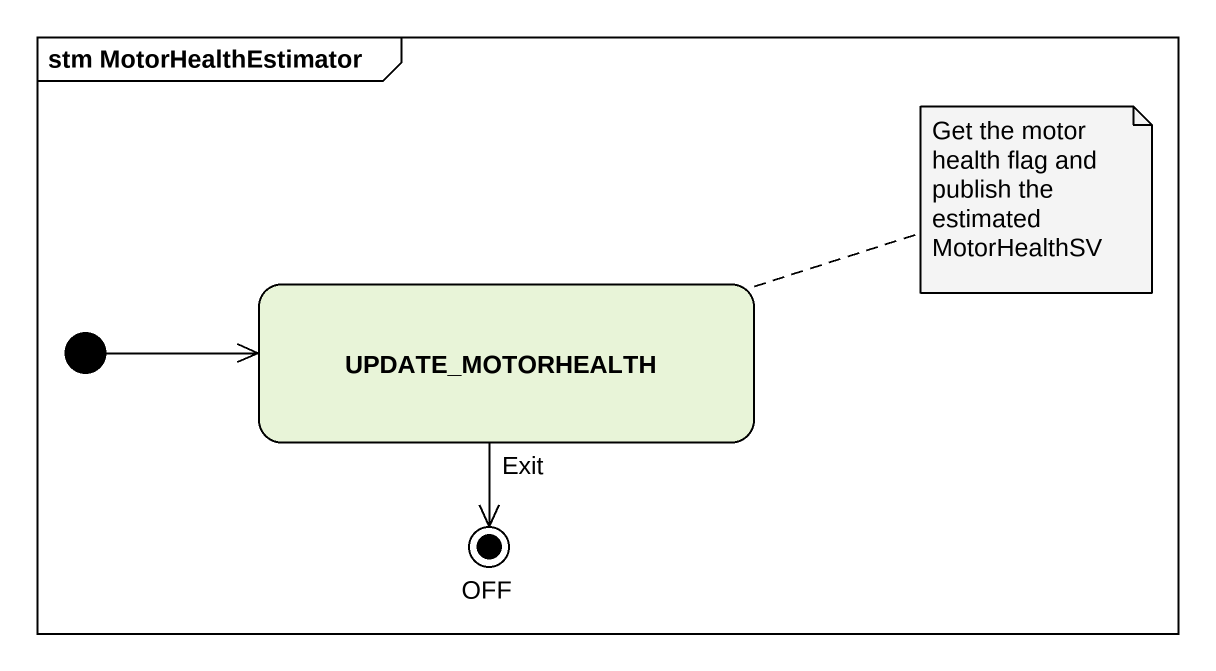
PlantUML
@startuml
mainframe stm MotorHealthEstimator
hide empty description
state UPDATE_MOTORHEALTH
state OFF <<end>>
[*] -right-> UPDATE_MOTORHEALTH
UPDATE_MOTORHEALTH --> OFF : Exit
note right of UPDATE_MOTORHEALTH : Get the motor health flag and publish the estimated MotorHealthSV
@enduml
